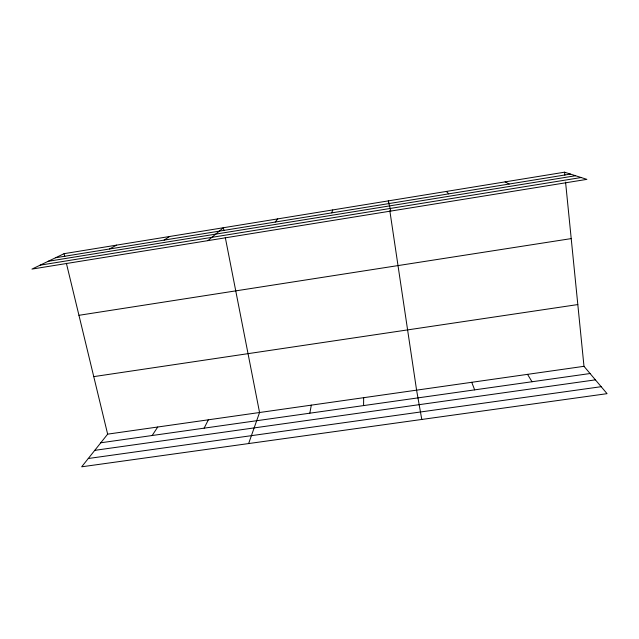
<?xml version="1.0" encoding="UTF-8"?>
<svg xmlns="http://www.w3.org/2000/svg" width="639" height="639" viewBox="0 0 639 639"><rect width="100%" height="100%" fill="white"/><g stroke="black" fill="none" stroke-linecap="round" stroke-linejoin="round"><path stroke-width="0.96" d="M363.583 405.589L363.663 397.69M309.819 413.193L311.321 405.142M331.745 212.867L332.727 209.943M248.627 443.562L259.562 412.514L225.287 237.452M204.121 428.162L208.37 419.799M152.154 435.518L157.729 427.012M583.99 366.315L107.648 434.145L81.672 466.805L607.05 393.664L583.99 366.315L565.563 182.107M275.193 222.06L277.741 218.889M207.891 240.639L223.386 227.74L223.962 230.655M164.087 240.112L169.67 236.486M109.525 248.978L116.57 245.128M64.068 253.675L31.95 269.091L586.866 179.367L564.564 172.195L64.068 253.675L64.771 256.566M55.601 257.741L570.419 174.08M48.173 261.303L575.571 175.733M40.145 265.161L581.155 177.53M78.948 315.307L571.21 238.603M93.757 376.627L577.816 304.563M100.77 442.787L590.077 373.527M94.756 450.351L595.404 379.854M88.27 458.506L601.171 386.691M505.106 181.875L509.179 184.032M446.373 191.436L448.706 193.857M527.542 374.358L532.015 381.747M471.742 382.298L474.649 389.87M66.392 263.308L107.648 434.145M390.764 211.078L388.36 200.886L388.8 203.825M421.788 419.456L416.588 390.157L389.822 210.686M564.564 172.195L564.868 175.166"/></g></svg>
